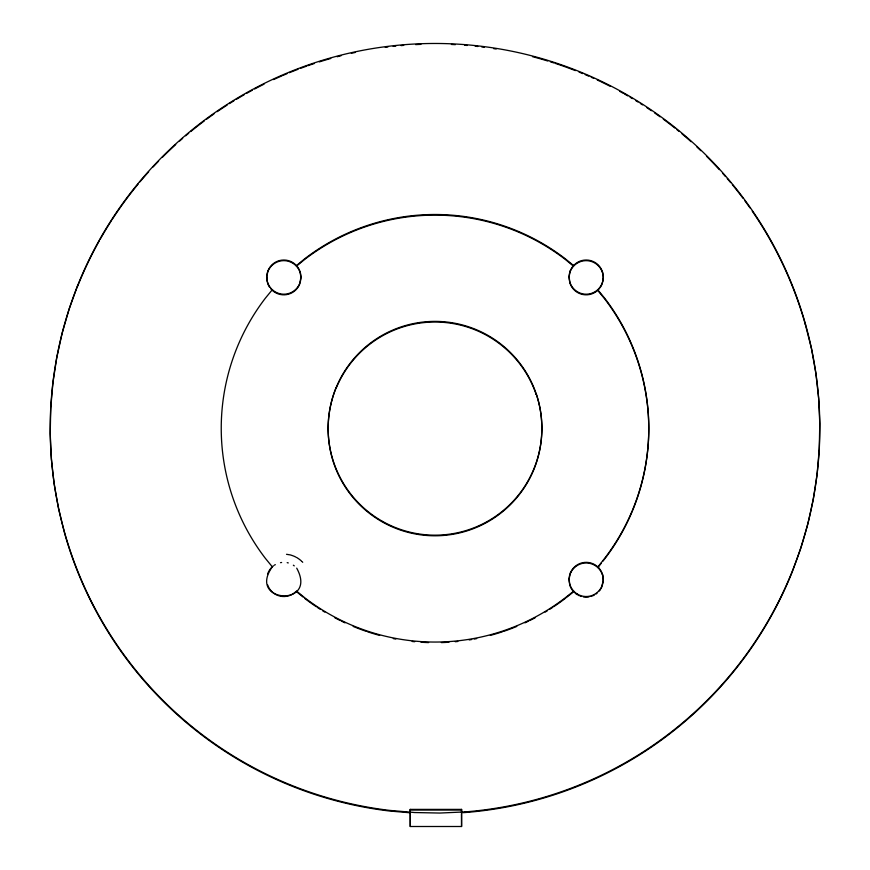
<?xml version="1.0" encoding="UTF-8"?>
<svg xmlns="http://www.w3.org/2000/svg" width="870" height="870" viewBox="0 0 870 870"><rect width="100%" height="100%" fill="white"/><g stroke="black" fill="none" stroke-linecap="round" stroke-linejoin="round"><path stroke-width="1.3" d="M410.227 812.797L410.259 809.394L461.568 809.394L461.568 826.5L410.259 826.5L410.227 812.797L389.521 811.014A384.801 384.801 0 0 1 64.565 533.136L58.54 508.678L54.125 483.894L51.352 458.86L50.21 433.706L50.754 407.899L52.907 382.811L56.702 357.918L62.107 333.319L69.121 309.133L77.691 285.458M267.297 282.152L266.785 275.964L268.025 271.179A17.106 17.106 0 0 1 295.93 265.665L296.692 266.492A17.106 17.106 0 0 1 300.019 272.277L300.955 277.138L299.606 284.316A17.106 17.106 0 0 1 272.527 290.591L271.712 289.819A17.106 17.106 0 0 1 270.94 289.003M268.025 271.179L268.058 270.537M267.645 282.587L267.612 283.218A17.106 17.106 0 0 0 269.58 287.231M300.019 272.277L300.052 271.636M536.235 393.914C544.468 418.329 543.598 445.973 533.734 469.811A106.89 106.89 0 0 1 333.765 463.264C325.532 438.861 326.402 411.216 336.266 387.367M752.245 211.149A384.801 384.801 0 0 1 805.402 324.695L811.46 348.5L815.875 373.295L818.648 398.319L819.79 423.472L819.246 449.29L817.093 474.378L813.298 499.271L807.893 523.86L800.879 548.046L792.309 571.721A384.801 384.801 0 0 1 464.939 812.547L461.535 812.7L461.568 809.394M599.713 288.155A17.106 17.106 0 0 1 598.245 289.84L597.429 290.602A17.106 17.106 0 0 1 569.959 283.239L569.089 276.627L570.383 270.559M574.461 592.557A17.106 17.106 0 0 1 569.785 585.042L569.089 578.876L570.6 572.384M602.671 282.174L603.28 277.106L602.377 271.614M602.377 282.609L601.953 284.294A17.106 17.106 0 0 1 600.365 287.252M601.757 586.5L603.247 580.638L602.551 574.472M805.402 324.695L805.435 324.053M272.31 289.721L265.415 298.127A213.781 213.781 0 0 0 265.415 558.409L272.31 566.827C246.514 602.964 318.289 607.521 296.713 568.164M597.842 567.588L601.366 563.14M602.975 561.096L604.585 559.051A213.781 213.781 0 0 0 632.001 511.897M296.431 266.209L304.848 259.303A213.781 213.781 0 0 1 565.13 259.303L573.537 266.209M267.655 573.939L268.047 572.895A17.106 17.106 0 0 1 271.755 567.349M296.463 265.567L304.87 258.673A213.781 213.781 0 0 1 565.152 258.673L573.569 265.567M272.571 566.577L273.441 565.87M573.7 591.132L565.152 597.875A213.781 213.781 0 0 1 304.87 597.875L296.463 590.969M566.076 597.766L572.721 592.514M274.344 565.217L275.301 564.63M280.51 562.662L281.619 562.488M410.227 810.035L461.535 810.035M286.524 554.299L289.83 554.842M287.187 562.662L288.274 562.923M290.667 555.006L291.45 555.288A25.654 25.654 0 0 1 296.094 557.213M296.811 557.561L297.551 558.061A25.654 25.654 0 0 1 301.531 561.128M293.353 565.217L294.267 565.87M296.431 591.611L302.978 596.983M598.658 567.751L597.875 566.957L604.617 558.409A213.781 213.781 0 0 0 604.617 298.127L597.712 289.721M302.097 561.607L302.716 562.314M597.69 290.362L604.585 298.769A213.781 213.781 0 0 1 632.49 510.723M461.535 813.95L461.568 826.5M410.259 809.394L410.259 826.5M336.233 388.009A106.89 106.89 0 0 1 536.203 394.556M77.669 286.099A384.801 384.801 0 0 1 99.365 240.675M100.017 239.522A384.801 384.801 0 0 1 111.675 220.24M112.393 219.131A384.801 384.801 0 0 1 138.276 183.896M139.961 181.852A384.801 384.801 0 0 1 148.65 171.847M153.12 166.942A384.801 384.801 0 0 1 158.59 161.178M162.309 157.394A384.801 384.801 0 0 1 175.718 144.561M179.655 141.016A384.801 384.801 0 0 1 182.646 138.395M185.658 135.807A384.801 384.801 0 0 1 188.703 133.24M190.748 131.555A384.801 384.801 0 0 1 204.298 120.919M206.429 119.342A384.801 384.801 0 0 1 213.966 113.916M217.228 111.654A384.801 384.801 0 0 1 227.168 105.052M229.397 103.628A384.801 384.801 0 0 1 233.899 100.822M236.172 99.452A384.801 384.801 0 0 1 244.165 94.754M246.471 93.449A384.801 384.801 0 0 1 252.278 90.252M254.616 88.99A384.801 384.801 0 0 1 264.056 84.151M273.615 79.572A384.801 384.801 0 0 1 282.087 75.788M283.305 75.266A384.801 384.801 0 0 1 286.969 73.711M289.416 72.699A384.801 384.801 0 0 1 298.051 69.295M300.531 68.36A384.801 384.801 0 0 1 306.762 66.098M308.013 65.663A384.801 384.801 0 0 1 314.287 63.532M319.333 61.9A384.801 384.801 0 0 1 330.763 58.486M337.158 56.746A384.801 384.801 0 0 1 341.007 55.756M351.328 53.309A384.801 384.801 0 0 1 355.21 52.472M385.258 47.339A384.801 384.801 0 0 1 387.889 47.002M393.153 46.393A384.801 384.801 0 0 1 395.796 46.11M401.07 45.61A384.801 384.801 0 0 1 403.713 45.381M415.61 44.598A384.801 384.801 0 0 1 420.917 44.37M451.389 44.457A384.801 384.801 0 0 1 455.358 44.653M464.623 45.251A384.801 384.801 0 0 1 467.266 45.468M475.183 46.208A384.801 384.801 0 0 1 477.815 46.501M481.762 46.958A384.801 384.801 0 0 1 484.394 47.295M493.584 48.6A384.801 384.801 0 0 1 496.204 49.014M532.505 56.67A384.801 384.801 0 0 1 547.806 61.02M550.34 61.803A384.801 384.801 0 0 1 554.125 63.01M555.386 63.423A384.801 384.801 0 0 1 575.331 70.611M579.029 72.079A384.801 384.801 0 0 1 582.704 73.591M585.151 74.613A384.801 384.801 0 0 1 588.805 76.19M591.23 77.256A384.801 384.801 0 0 1 593.655 78.344M597.266 79.996A384.801 384.801 0 0 1 599.669 81.127M600.865 81.693A384.801 384.801 0 0 1 610.37 86.402M619.744 91.361A384.801 384.801 0 0 1 623.214 93.286M624.366 93.938A384.801 384.801 0 0 1 627.825 95.917M630.108 97.244A384.801 384.801 0 0 1 632.392 98.604M635.796 100.659A384.801 384.801 0 0 1 638.058 102.051M640.298 103.454A384.801 384.801 0 0 1 642.538 104.878M646.975 107.771A384.801 384.801 0 0 1 651.38 110.718M654.664 112.98A384.801 384.801 0 0 1 660.069 116.808M663.288 119.146A384.801 384.801 0 0 1 674.859 128.02M676.925 129.684A384.801 384.801 0 0 1 678.981 131.359M682.036 133.893A384.801 384.801 0 0 1 691.063 141.69M696.946 147.041A384.801 384.801 0 0 1 700.807 150.684M706.494 156.23A384.801 384.801 0 0 1 719.327 169.639M722.872 173.576A384.801 384.801 0 0 1 725.493 176.566M727.233 178.578A384.801 384.801 0 0 1 730.648 182.624M732.344 184.668A384.801 384.801 0 0 1 742.98 198.229M744.557 200.35A384.801 384.801 0 0 1 749.983 207.886M570.35 271.201A17.106 17.106 0 0 1 573.286 266.47L574.059 265.654A17.106 17.106 0 0 1 602.344 272.245M601.725 587.13A17.106 17.106 0 0 1 601.235 588.142M600.67 589.11A17.106 17.106 0 0 1 599.365 590.926M596.994 593.296A17.106 17.106 0 0 1 596.113 593.982M594.21 595.156A17.106 17.106 0 0 1 593.209 595.656M592.176 596.08A17.106 17.106 0 0 1 591.111 596.439M588.936 596.95A17.106 17.106 0 0 1 583.368 596.95M581.182 596.439A17.106 17.106 0 0 1 580.127 596.08M579.094 595.656A17.106 17.106 0 0 1 578.082 595.156M577.114 594.601A17.106 17.106 0 0 1 575.298 593.296M570.568 573.015A17.106 17.106 0 0 1 602.518 575.113M565.13 598.516A213.781 213.781 0 0 1 553.755 606.662M552.7 607.369A213.781 213.781 0 0 1 549.492 609.435M547.339 610.783A213.781 213.781 0 0 1 545.164 612.11M535.202 617.743A213.781 213.781 0 0 1 529.536 620.647M528.394 621.202A213.781 213.781 0 0 1 524.947 622.844M516.791 626.422A213.781 213.781 0 0 1 503.697 631.348M502.501 631.75A213.781 213.781 0 0 1 490.31 635.404M476.695 638.58A213.781 213.781 0 0 1 474.193 639.069M471.692 639.515A213.781 213.781 0 0 1 469.18 639.939M457.837 641.462A213.781 213.781 0 0 1 455.304 641.723M448.963 642.234A213.781 213.781 0 0 1 441.34 642.593M428.627 642.593A213.781 213.781 0 0 1 421.004 642.234M414.664 641.723A213.781 213.781 0 0 1 412.13 641.462M395.774 639.069A213.781 213.781 0 0 1 393.283 638.58M379.657 635.404A213.781 213.781 0 0 1 367.477 631.75M366.27 631.348A213.781 213.781 0 0 1 353.176 626.422M345.02 622.844A213.781 213.781 0 0 1 341.573 621.202M340.431 620.647A213.781 213.781 0 0 1 334.776 617.743M324.804 612.11A213.781 213.781 0 0 1 322.639 610.783M320.475 609.435A213.781 213.781 0 0 1 317.278 607.369M316.212 606.662A213.781 213.781 0 0 1 304.848 598.516M295.941 591.535A17.106 17.106 0 0 1 267.655 584.934M574.091 265.013L573.319 265.828A17.106 17.106 0 0 0 574.091 289.199A17.106 17.106 0 0 0 597.462 289.971L598.277 289.199A17.106 17.106 0 0 0 598.277 265.013A17.106 17.106 0 0 0 574.091 265.013M464.971 811.906L439.818 813.048L414.642 812.536L389.553 810.383A384.801 384.801 0 0 1 112.426 218.49A384.801 384.801 0 0 1 765.839 231.735A384.801 384.801 0 0 1 464.971 811.906M272.56 289.949L271.744 289.188A17.106 17.106 0 0 1 271.777 265.002A17.106 17.106 0 0 1 295.963 265.035L296.724 265.85A17.106 17.106 0 0 1 295.93 289.221A17.106 17.106 0 0 1 272.56 289.949M381.571 520.847A106.89 106.89 0 0 0 541.901 428.268A106.89 106.89 0 0 0 381.571 335.7A106.89 106.89 0 0 0 381.571 520.847M577.147 593.96A17.106 17.106 0 0 0 603.269 579.996A17.106 17.106 0 0 0 578.115 564.358A17.106 17.106 0 0 0 577.147 593.96"/></g></svg>
